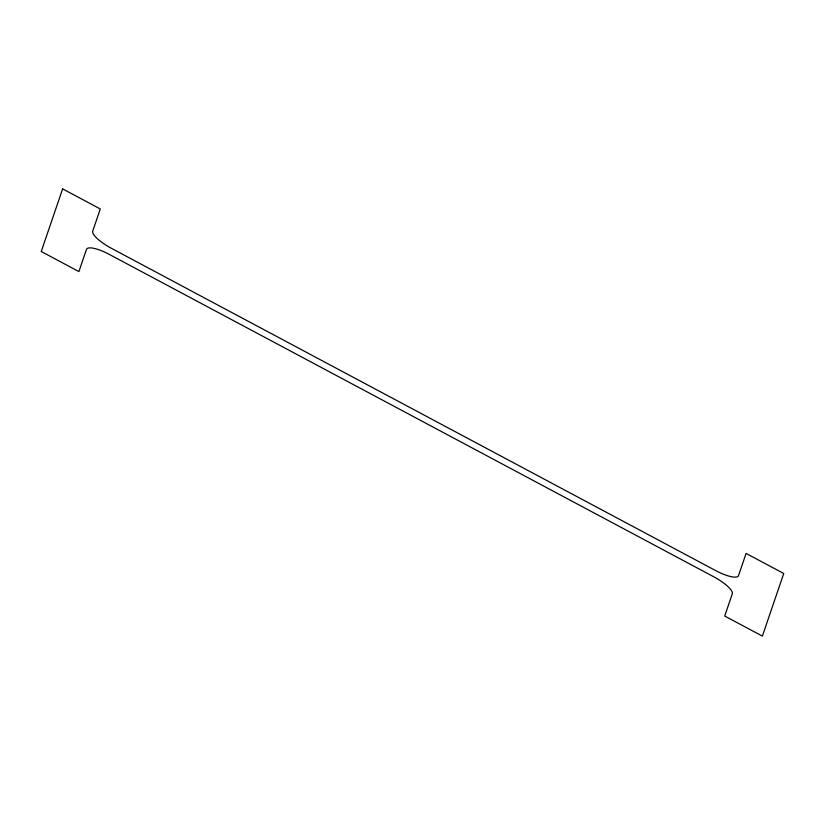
<?xml version="1.0" encoding="UTF-8"?>
<svg xmlns="http://www.w3.org/2000/svg" width="825" height="825" viewBox="0 0 825 825"><rect width="100%" height="100%" fill="white"/><g stroke="black" fill="none" stroke-linecap="round" stroke-linejoin="round"><path stroke-width="1.24" d="M62.628 188.884L41.25 251.501L78.901 271.58L86.46 249.428A23.657 6.363 28.8 0 1 109.405 254.451L713.512 576.654A23.657 6.363 28.8 0 1 732.28 593.887L724.721 616.038L762.372 636.116L783.75 573.499L746.099 553.42L738.54 575.572A23.657 6.363 28.8 0 1 715.595 570.549L111.488 248.346A23.657 6.363 28.8 0 1 92.72 231.113L100.279 208.962L62.628 188.884"/></g></svg>
